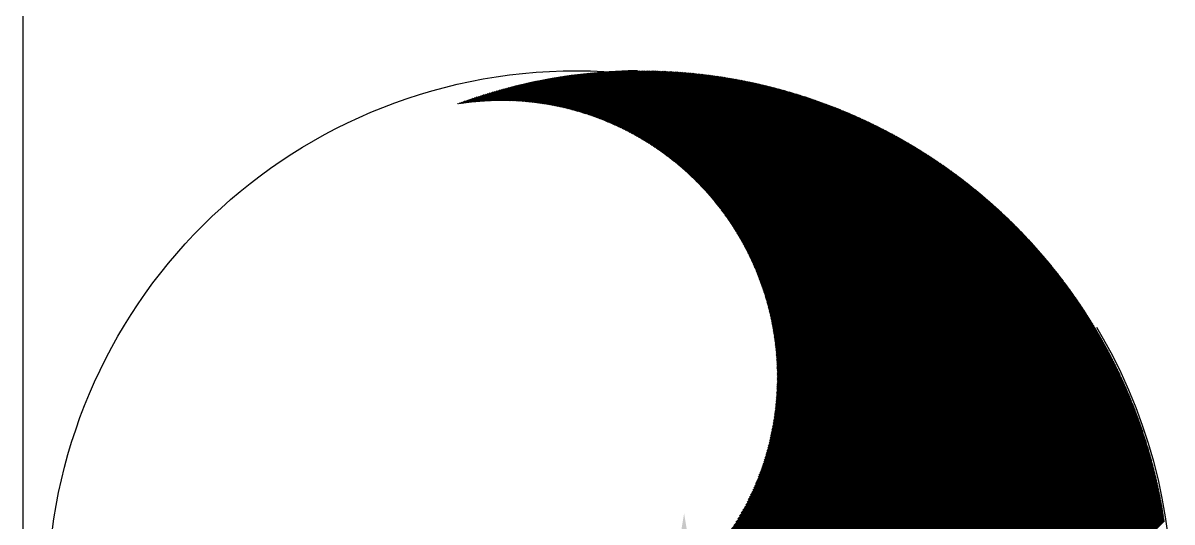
# Model space of a CAD drawing. Extents: x -437689 to -407696, y -55787 to -37037.
# Drawn here: x -435242 to -435163.8, y -40900.8 to -40866.8 of the extents above; entities that cross this region are included whole.
import ezdxf

# ---------------------------------------------------------------- set-up
doc = ezdxf.new("R2010")
doc.units = 0
doc.header["$LTSCALE"] = 150
doc.header["$MEASUREMENT"] = 0
doc.linetypes.add('DASHED', pattern=[0.75, 0.5, -0.25])
for name, color, linetype in [('DR', 6, 'CONTINUOUS'), ('WALL', 7, 'CONTINUOUS'), ('WASTE', 3, 'DASHED')]:
    doc.layers.add(name, color=color, linetype=linetype)

msp = doc.modelspace()

# ---------------------------------------------------------------- linework, layer by layer
at = {"layer": 'DR', "linetype": 'CONTINUOUS', "ltscale": 900}
msp.add_solid([(-435209.534, -40975.187), (-435197.034, -40900.187), (-435184.534, -40975.187)], dxfattribs=at)
at = {"layer": 'WALL', "color": 9, "linetype": 'CONTINUOUS'}
msp.add_line((-435242.04, -40863.084), (-435242.04, -40970.803), dxfattribs=at)
at = {"layer": 'WASTE'}
for p, q in [((-435204.441, -40872.761, 0), (-435201.757, -40870.077, 0)), ((-435204.375, -40872.78, 0), (-435201.668, -40870.072, 0)), ((-435204.309, -40872.799, 0), (-435201.578, -40870.068, 0)), ((-435204.244, -40872.818, 0), (-435201.49, -40870.064, 0)), ((-435204.178, -40872.837, 0), (-435201.401, -40870.06, 0)), ((-435204.113, -40872.857, 0), (-435201.313, -40870.057, 0)), ((-435204.048, -40872.877, 0), (-435201.225, -40870.054, 0)), ((-435203.983, -40872.896, 0), (-435201.137, -40870.051, 0)), ((-435203.918, -40872.917, 0), (-435201.049, -40870.048, 0)), ((-435203.853, -40872.937, 0), (-435200.962, -40870.045, 0)), ((-435203.789, -40872.957, 0), (-435200.874, -40870.043, 0)), ((-435203.725, -40872.978, 0), (-435200.787, -40870.041, 0)), ((-435203.661, -40872.999, 0), (-435200.701, -40870.039, 0)), ((-435203.597, -40873.02, 0), (-435200.614, -40870.037, 0)), ((-435203.533, -40873.041, 0), (-435200.528, -40870.035, 0)), ((-435203.47, -40873.063, 0), (-435200.441, -40870.034, 0)), ((-435203.407, -40873.084, 0), (-435200.355, -40870.033, 0)), ((-435203.344, -40873.106, 0), (-435200.27, -40870.032, 0)), ((-435203.281, -40873.128, 0), (-435200.184, -40870.031, 0)), ((-435203.218, -40873.15, 0), (-435200.099, -40870.031, 0)), ((-435203.156, -40873.173, 0), (-435200.014, -40870.031, 0)), ((-435203.093, -40873.195, 0), (-435199.929, -40870.03, 0)), ((-435203.031, -40873.218, 0), (-435199.844, -40870.031, 0)), ((-435202.969, -40873.241, 0), (-435199.759, -40870.031, 0)), ((-435202.908, -40873.264, 0), (-435199.675, -40870.031, 0)), ((-435202.846, -40873.287, 0), (-435199.591, -40870.032, 0)), ((-435202.785, -40873.311, 0), (-435199.507, -40870.033, 0)), ((-435202.723, -40873.334, 0), (-435199.423, -40870.034, 0)), ((-435202.662, -40873.358, 0), (-435199.34, -40870.035, 0)), ((-435202.602, -40873.382, 0), (-435199.256, -40870.037, 0)), ((-435202.541, -40873.406, 0), (-435199.173, -40870.039, 0)), ((-435202.48, -40873.431, 0), (-435199.09, -40870.04, 0)), ((-435202.42, -40873.455, 0), (-435199.007, -40870.042, 0)), ((-435202.36, -40873.48, 0), (-435198.925, -40870.045, 0)), ((-435202.3, -40873.505, 0), (-435198.842, -40870.047, 0)), ((-435202.24, -40873.53, 0), (-435198.76, -40870.05, 0)), ((-435202.18, -40873.555, 0), (-435198.678, -40870.052, 0)), ((-435202.121, -40873.58, 0), (-435198.596, -40870.055, 0)), ((-435202.061, -40873.606, 0), (-435198.514, -40870.059, 0)), ((-435202.002, -40873.631, 0), (-435198.433, -40870.062, 0)), ((-435201.943, -40873.657, 0), (-435198.351, -40870.065, 0)), ((-435201.884, -40873.683, 0), (-435198.27, -40870.069, 0)), ((-435201.826, -40873.709, 0), (-435198.189, -40870.073, 0)), ((-435201.767, -40873.736, 0), (-435198.108, -40870.077, 0)), ((-435208.762, -40872.076, 0), (-435207.526, -40870.84, 0)), ((-435208.681, -40872.079, 0), (-435207.418, -40870.817, 0)), ((-435208.6, -40872.083, 0), (-435207.311, -40870.794, 0)), ((-435208.519, -40872.087, 0), (-435207.204, -40870.772, 0)), ((-435208.439, -40872.092, 0), (-435207.097, -40870.75, 0)), ((-435208.359, -40872.096, 0), (-435206.991, -40870.729, 0)), ((-435208.279, -40872.102, 0), (-435206.885, -40870.708, 0)), ((-435208.2, -40872.107, 0), (-435206.78, -40870.687, 0)), ((-435208.121, -40872.113, 0), (-435206.675, -40870.667, 0)), ((-435208.042, -40872.119, 0), (-435206.57, -40870.647, 0)), ((-435207.963, -40872.125, 0), (-435206.466, -40870.628, 0)), ((-435207.885, -40872.132, 0), (-435206.362, -40870.609, 0)), ((-435207.807, -40872.139, 0), (-435206.258, -40870.59, 0)), ((-435207.73, -40872.146, 0), (-435206.155, -40870.572, 0)), ((-435207.653, -40872.154, 0), (-435206.053, -40870.554, 0)), ((-435207.576, -40872.162, 0), (-435205.95, -40870.537, 0)), ((-435207.499, -40872.17, 0), (-435205.848, -40870.519, 0)), ((-435207.422, -40872.178, 0), (-435205.747, -40870.503, 0)), ((-435207.346, -40872.187, 0), (-435205.645, -40870.486, 0)), ((-435207.271, -40872.196, 0), (-435205.544, -40870.47, 0)), ((-435207.195, -40872.206, 0), (-435205.444, -40870.454, 0)), ((-435207.12, -40872.215, 0), (-435205.344, -40870.439, 0)), ((-435207.045, -40872.225, 0), (-435205.244, -40870.424, 0)), ((-435206.97, -40872.235, 0), (-435205.144, -40870.409, 0)), ((-435206.896, -40872.245, 0), (-435205.045, -40870.395, 0)), ((-435206.821, -40872.256, 0), (-435204.946, -40870.381, 0)), ((-435206.747, -40872.267, 0), (-435204.848, -40870.367, 0)), ((-435206.674, -40872.278, 0), (-435204.749, -40870.354, 0)), ((-435206.6, -40872.29, 0), (-435204.651, -40870.341, 0)), ((-435206.527, -40872.301, 0), (-435204.554, -40870.328, 0)), ((-435206.454, -40872.313, 0), (-435204.456, -40870.316, 0)), ((-435206.382, -40872.325, 0), (-435204.359, -40870.303, 0)), ((-435206.309, -40872.338, 0), (-435204.263, -40870.292, 0)), ((-435206.237, -40872.351, 0), (-435204.166, -40870.28, 0)), ((-435206.165, -40872.363, 0), (-435204.07, -40870.269, 0)), ((-435206.093, -40872.377, 0), (-435203.974, -40870.258, 0)), ((-435206.022, -40872.39, 0), (-435203.879, -40870.247, 0)), ((-435205.951, -40872.404, 0), (-435203.784, -40870.237, 0)), ((-435205.88, -40872.418, 0), (-435203.689, -40870.227, 0)), ((-435205.809, -40872.432, 0), (-435203.594, -40870.217, 0)), ((-435205.739, -40872.446, 0), (-435203.5, -40870.207, 0)), ((-435205.668, -40872.461, 0), (-435203.406, -40870.198, 0)), ((-435205.598, -40872.476, 0), (-435203.312, -40870.189, 0)), ((-435205.528, -40872.491, 0), (-435203.218, -40870.18, 0)), ((-435205.459, -40872.506, 0), (-435203.125, -40870.172, 0)), ((-435205.39, -40872.521, 0), (-435203.032, -40870.164, 0)), ((-435205.32, -40872.537, 0), (-435202.939, -40870.156, 0)), ((-435205.251, -40872.553, 0), (-435202.847, -40870.148, 0)), ((-435205.183, -40872.569, 0), (-435202.755, -40870.141, 0)), ((-435205.114, -40872.586, 0), (-435202.663, -40870.134, 0)), ((-435205.046, -40872.602, 0), (-435202.571, -40870.127, 0)), ((-435204.978, -40872.619, 0), (-435202.48, -40870.12, 0)), ((-435204.91, -40872.636, 0), (-435202.388, -40870.114, 0)), ((-435204.843, -40872.653, 0), (-435202.297, -40870.108, 0)), ((-435204.775, -40872.671, 0), (-435202.207, -40870.102, 0)), ((-435204.708, -40872.689, 0), (-435202.116, -40870.097, 0)), ((-435204.641, -40872.706, 0), (-435202.026, -40870.091, 0)), ((-435204.574, -40872.724, 0), (-435201.936, -40870.086, 0)), ((-435204.508, -40872.743, 0), (-435201.846, -40870.081, 0)), ((-435201.709, -40873.762, 0), (-435198.028, -40870.081, 0)), ((-435201.651, -40873.789, 0), (-435197.947, -40870.085, 0)), ((-435201.593, -40873.816, 0), (-435197.867, -40870.09, 0)), ((-435201.535, -40873.843, 0), (-435197.787, -40870.095, 0)), ((-435201.477, -40873.87, 0), (-435197.707, -40870.1, 0)), ((-435201.42, -40873.897, 0), (-435197.627, -40870.105, 0)), ((-435201.362, -40873.925, 0), (-435197.547, -40870.11, 0)), ((-435201.305, -40873.953, 0), (-435197.468, -40870.115, 0)), ((-435201.248, -40873.98, 0), (-435197.389, -40870.121, 0)), ((-435201.191, -40874.008, 0), (-435197.309, -40870.126, 0)), ((-435201.135, -40874.037, 0), (-435197.23, -40870.132, 0)), ((-435201.078, -40874.065, 0), (-435197.152, -40870.138, 0)), ((-435201.022, -40874.093, 0), (-435197.073, -40870.144, 0)), ((-435200.966, -40874.122, 0), (-435196.994, -40870.151, 0)), ((-435200.909, -40874.151, 0), (-435196.916, -40870.157, 0)), ((-435200.853, -40874.18, 0), (-435196.838, -40870.164, 0)), ((-435200.798, -40874.209, 0), (-435196.76, -40870.171, 0)), ((-435200.742, -40874.238, 0), (-435196.682, -40870.178, 0)), ((-435200.687, -40874.267, 0), (-435196.604, -40870.185, 0)), ((-435200.631, -40874.297, 0), (-435196.527, -40870.192, 0)), ((-435200.576, -40874.327, 0), (-435196.449, -40870.2, 0)), ((-435200.521, -40874.356, 0), (-435196.372, -40870.207, 0)), ((-435200.466, -40874.386, 0), (-435196.295, -40870.215, 0)), ((-435200.412, -40874.417, 0), (-435196.218, -40870.223, 0)), ((-435200.357, -40874.447, 0), (-435196.141, -40870.231, 0)), ((-435200.303, -40874.477, 0), (-435196.065, -40870.239, 0)), ((-435200.249, -40874.508, 0), (-435195.988, -40870.248, 0)), ((-435200.194, -40874.539, 0), (-435195.912, -40870.256, 0)), ((-435200.141, -40874.57, 0), (-435195.835, -40870.265, 0)), ((-435200.087, -40874.601, 0), (-435195.759, -40870.273, 0)), ((-435200.033, -40874.632, 0), (-435195.684, -40870.282, 0)), ((-435199.98, -40874.663, 0), (-435195.608, -40870.292, 0)), ((-435199.926, -40874.695, 0), (-435195.532, -40870.301, 0)), ((-435199.873, -40874.727, 0), (-435195.457, -40870.31, 0)), ((-435199.82, -40874.758, 0), (-435195.381, -40870.32, 0)), ((-435199.767, -40874.79, 0), (-435195.306, -40870.329, 0)), ((-435199.714, -40874.822, 0), (-435195.231, -40870.339, 0)), ((-435199.662, -40874.855, 0), (-435195.156, -40870.349, 0)), ((-435199.609, -40874.887, 0), (-435195.081, -40870.359, 0)), ((-435199.557, -40874.92, 0), (-435195.007, -40870.369, 0)), ((-435199.505, -40874.952, 0), (-435194.932, -40870.38, 0)), ((-435199.453, -40874.985, 0), (-435194.858, -40870.39, 0)), ((-435199.401, -40875.018, 0), (-435194.784, -40870.401, 0)), ((-435199.349, -40875.051, 0), (-435194.71, -40870.412, 0)), ((-435199.298, -40875.085, 0), (-435194.636, -40870.423, 0)), ((-435199.246, -40875.118, 0), (-435194.562, -40870.434, 0)), ((-435199.195, -40875.152, 0), (-435194.488, -40870.445, 0)), ((-435199.144, -40875.185, 0), (-435194.415, -40870.456, 0)), ((-435199.093, -40875.219, 0), (-435194.341, -40870.468, 0)), ((-435199.042, -40875.253, 0), (-435194.268, -40870.479, 0)), ((-435198.991, -40875.287, 0), (-435194.195, -40870.491, 0)), ((-435198.941, -40875.322, 0), (-435194.122, -40870.503, 0)), ((-435198.89, -40875.356, 0), (-435194.049, -40870.515, 0)), ((-435198.84, -40875.391, 0), (-435193.977, -40870.527, 0)), ((-435198.79, -40875.425, 0), (-435193.904, -40870.539, 0)), ((-435198.74, -40875.46, 0), (-435193.831, -40870.552, 0)), ((-435198.69, -40875.495, 0), (-435193.759, -40870.564, 0)), ((-435198.64, -40875.53, 0), (-435193.687, -40870.577, 0)), ((-435198.591, -40875.566, 0), (-435193.615, -40870.59, 0)), ((-435198.541, -40875.601, 0), (-435193.543, -40870.603, 0)), ((-435198.492, -40875.637, 0), (-435193.471, -40870.616, 0)), ((-435198.443, -40875.672, 0), (-435193.399, -40870.629, 0)), ((-435198.394, -40875.708, 0), (-435193.328, -40870.642, 0)), ((-435198.345, -40875.744, 0), (-435193.256, -40870.655, 0)), ((-435198.296, -40875.78, 0), (-435193.185, -40870.669, 0)), ((-435198.248, -40875.817, 0), (-435193.114, -40870.683, 0)), ((-435198.199, -40875.853, 0), (-435193.043, -40870.696, 0)), ((-435198.151, -40875.889, 0), (-435192.972, -40870.71, 0)), ((-435198.103, -40875.926, 0), (-435192.901, -40870.724, 0)), ((-435198.055, -40875.963, 0), (-435192.83, -40870.739, 0)), ((-435198.007, -40876, 0), (-435192.76, -40870.753, 0)), ((-435197.959, -40876.037, 0), (-435192.689, -40870.767, 0)), ((-435197.911, -40876.074, 0), (-435192.619, -40870.782, 0)), ((-435197.864, -40876.112, 0), (-435192.549, -40870.796, 0)), ((-435197.817, -40876.149, 0), (-435192.479, -40870.811, 0)), ((-435197.769, -40876.187, 0), (-435192.409, -40870.826, 0)), ((-435197.722, -40876.225, 0), (-435192.339, -40870.841, 0)), ((-435197.675, -40876.262, 0), (-435192.269, -40870.856, 0)), ((-435211.011, -40872.118, 0), (-435210.512, -40871.619, 0)), ((-435210.919, -40872.111, 0), (-435210.39, -40871.582, 0)), ((-435210.827, -40872.104, 0), (-435210.268, -40871.545, 0)), ((-435210.736, -40872.098, 0), (-435210.147, -40871.509, 0)), ((-435210.646, -40872.093, 0), (-435210.027, -40871.474, 0)), ((-435210.556, -40872.088, 0), (-435209.908, -40871.439, 0)), ((-435210.467, -40872.083, 0), (-435209.789, -40871.405, 0)), ((-435210.377, -40872.079, 0), (-435209.67, -40871.372, 0)), ((-435210.289, -40872.075, 0), (-435209.553, -40871.339, 0)), ((-435210.201, -40872.072, 0), (-435209.436, -40871.307, 0)), ((-435210.113, -40872.069, 0), (-435209.319, -40871.275, 0)), ((-435210.026, -40872.066, 0), (-435209.203, -40871.244, 0)), ((-435209.939, -40872.064, 0), (-435209.088, -40871.213, 0)), ((-435209.852, -40872.063, 0), (-435208.973, -40871.183, 0)), ((-435209.766, -40872.061, 0), (-435208.859, -40871.154, 0)), ((-435209.68, -40872.06, 0), (-435208.745, -40871.125, 0)), ((-435209.595, -40872.06, 0), (-435208.632, -40871.097, 0)), ((-435209.51, -40872.06, 0), (-435208.519, -40871.069, 0)), ((-435209.425, -40872.06, 0), (-435208.407, -40871.041, 0)), ((-435209.341, -40872.061, 0), (-435208.295, -40871.015, 0)), ((-435209.257, -40872.062, 0), (-435208.184, -40870.988, 0)), ((-435209.174, -40872.063, 0), (-435208.073, -40870.962, 0)), ((-435209.091, -40872.065, 0), (-435207.963, -40870.937, 0)), ((-435209.008, -40872.067, 0), (-435207.853, -40870.912, 0)), ((-435208.926, -40872.07, 0), (-435207.744, -40870.888, 0)), ((-435208.844, -40872.072, 0), (-435207.635, -40870.863, 0)), ((-435197.629, -40876.301, 0), (-435192.2, -40870.871, 0)), ((-435197.582, -40876.339, 0), (-435192.13, -40870.887, 0)), ((-435197.535, -40876.377, 0), (-435192.061, -40870.902, 0)), ((-435197.489, -40876.416, 0), (-435191.991, -40870.918, 0)), ((-435197.443, -40876.454, 0), (-435191.922, -40870.934, 0)), ((-435197.397, -40876.493, 0), (-435191.853, -40870.949, 0)), ((-435197.351, -40876.532, 0), (-435191.784, -40870.965, 0)), ((-435197.305, -40876.571, 0), (-435191.716, -40870.981, 0)), ((-435197.259, -40876.61, 0), (-435191.647, -40870.998, 0)), ((-435197.214, -40876.649, 0), (-435191.578, -40871.014, 0)), ((-435197.168, -40876.689, 0), (-435191.51, -40871.03, 0)), ((-435197.123, -40876.728, 0), (-435191.442, -40871.047, 0)), ((-435197.078, -40876.768, 0), (-435191.373, -40871.063, 0)), ((-435197.033, -40876.808, 0), (-435191.305, -40871.08, 0)), ((-435196.988, -40876.848, 0), (-435191.237, -40871.097, 0)), ((-435196.943, -40876.888, 0), (-435191.169, -40871.114, 0)), ((-435196.899, -40876.928, 0), (-435191.102, -40871.131, 0)), ((-435196.854, -40876.968, 0), (-435191.034, -40871.148, 0)), ((-435196.81, -40877.009, 0), (-435190.966, -40871.166, 0)), ((-435196.766, -40877.05, 0), (-435190.899, -40871.183, 0)), ((-435196.721, -40877.09, 0), (-435190.832, -40871.201, 0)), ((-435196.678, -40877.131, 0), (-435190.764, -40871.218, 0)), ((-435196.634, -40877.172, 0), (-435190.697, -40871.236, 0)), ((-435196.59, -40877.214, 0), (-435190.63, -40871.254, 0)), ((-435196.547, -40877.255, 0), (-435190.563, -40871.272, 0)), ((-435196.503, -40877.296, 0), (-435190.497, -40871.29, 0)), ((-435196.46, -40877.338, 0), (-435190.43, -40871.308, 0)), ((-435196.417, -40877.38, 0), (-435190.363, -40871.326, 0)), ((-435196.374, -40877.422, 0), (-435190.297, -40871.345, 0)), ((-435196.331, -40877.464, 0), (-435190.231, -40871.363, 0)), ((-435196.288, -40877.506, 0), (-435190.164, -40871.382, 0)), ((-435196.246, -40877.548, 0), (-435190.098, -40871.401, 0)), ((-435196.203, -40877.59, 0), (-435190.032, -40871.419, 0)), ((-435196.161, -40877.633, 0), (-435189.966, -40871.438, 0)), ((-435196.119, -40877.676, 0), (-435189.9, -40871.457, 0)), ((-435196.077, -40877.718, 0), (-435189.835, -40871.476, 0)), ((-435196.035, -40877.761, 0), (-435189.769, -40871.496, 0)), ((-435195.993, -40877.804, 0), (-435189.704, -40871.515, 0)), ((-435195.951, -40877.848, 0), (-435189.638, -40871.535, 0)), ((-435195.91, -40877.891, 0), (-435189.573, -40871.554, 0)), ((-435195.869, -40877.934, 0), (-435189.508, -40871.574, 0)), ((-435195.827, -40877.978, 0), (-435189.443, -40871.593, 0)), ((-435195.786, -40878.022, 0), (-435189.378, -40871.613, 0)), ((-435195.745, -40878.066, 0), (-435189.313, -40871.633, 0)), ((-435212.453, -40872.288, 0), (-435212.436, -40872.271, 0)), ((-435212.353, -40872.272, 0), (-435212.302, -40872.221, 0)), ((-435212.253, -40872.257, 0), (-435212.168, -40872.173, 0)), ((-435212.154, -40872.243, 0), (-435212.036, -40872.125, 0)), ((-435212.056, -40872.23, 0), (-435211.905, -40872.079, 0)), ((-435211.958, -40872.217, 0), (-435211.774, -40872.033, 0)), ((-435211.861, -40872.204, 0), (-435211.644, -40871.988, 0)), ((-435211.764, -40872.192, 0), (-435211.515, -40871.944, 0)), ((-435211.668, -40872.181, 0), (-435211.387, -40871.901, 0)), ((-435211.572, -40872.171, 0), (-435211.26, -40871.858, 0)), ((-435211.477, -40872.16, 0), (-435211.133, -40871.816, 0)), ((-435211.383, -40872.151, 0), (-435211.008, -40871.775, 0)), ((-435211.289, -40872.142, 0), (-435210.883, -40871.735, 0)), ((-435211.196, -40872.133, 0), (-435210.758, -40871.696, 0)), ((-435211.103, -40872.125, 0), (-435210.635, -40871.657, 0)), ((-435195.704, -40878.11, 0), (-435189.248, -40871.653, 0)), ((-435195.664, -40878.154, 0), (-435189.183, -40871.674, 0)), ((-435195.623, -40878.198, 0), (-435189.119, -40871.694, 0)), ((-435195.583, -40878.243, 0), (-435189.054, -40871.714, 0)), ((-435195.543, -40878.287, 0), (-435188.99, -40871.735, 0)), ((-435195.502, -40878.332, 0), (-435188.926, -40871.755, 0)), ((-435195.462, -40878.377, 0), (-435188.861, -40871.776, 0)), ((-435195.422, -40878.422, 0), (-435188.797, -40871.797, 0)), ((-435195.383, -40878.467, 0), (-435188.733, -40871.818, 0)), ((-435195.343, -40878.512, 0), (-435188.67, -40871.839, 0)), ((-435195.304, -40878.558, 0), (-435188.606, -40871.86, 0)), ((-435195.264, -40878.603, 0), (-435188.542, -40871.881, 0)), ((-435195.225, -40878.649, 0), (-435188.479, -40871.902, 0)), ((-435195.186, -40878.695, 0), (-435188.415, -40871.924, 0)), ((-435195.147, -40878.74, 0), (-435188.352, -40871.945, 0)), ((-435195.108, -40878.787, 0), (-435188.288, -40871.967, 0)), ((-435195.07, -40878.833, 0), (-435188.225, -40871.988, 0)), ((-435195.031, -40878.879, 0), (-435188.162, -40872.01, 0)), ((-435194.993, -40878.926, 0), (-435188.099, -40872.032, 0)), ((-435194.955, -40878.972, 0), (-435188.036, -40872.054, 0)), ((-435194.917, -40879.019, 0), (-435187.973, -40872.076, 0)), ((-435194.879, -40879.066, 0), (-435187.911, -40872.098, 0)), ((-435194.841, -40879.113, 0), (-435187.848, -40872.12, 0)), ((-435194.803, -40879.16, 0), (-435187.786, -40872.143, 0)), ((-435194.766, -40879.207, 0), (-435187.723, -40872.165, 0)), ((-435194.728, -40879.255, 0), (-435187.661, -40872.188, 0)), ((-435194.691, -40879.302, 0), (-435187.599, -40872.21, 0)), ((-435194.654, -40879.35, 0), (-435187.537, -40872.233, 0)), ((-435194.617, -40879.398, 0), (-435187.475, -40872.256, 0)), ((-435194.58, -40879.446, 0), (-435187.413, -40872.279, 0)), ((-435194.543, -40879.494, 0), (-435187.351, -40872.302, 0)), ((-435194.507, -40879.542, 0), (-435187.289, -40872.325, 0)), ((-435194.47, -40879.591, 0), (-435187.227, -40872.348, 0)), ((-435194.434, -40879.639, 0), (-435187.166, -40872.371, 0)), ((-435194.398, -40879.688, 0), (-435187.104, -40872.395, 0)), ((-435194.362, -40879.737, 0), (-435187.043, -40872.418, 0)), ((-435194.326, -40879.786, 0), (-435186.982, -40872.442, 0)), ((-435194.29, -40879.835, 0), (-435186.92, -40872.465, 0)), ((-435194.254, -40879.884, 0), (-435186.859, -40872.489, 0)), ((-435194.219, -40879.934, 0), (-435186.798, -40872.513, 0)), ((-435194.184, -40879.983, 0), (-435186.737, -40872.537, 0)), ((-435194.149, -40880.033, 0), (-435186.677, -40872.561, 0)), ((-435194.113, -40880.083, 0), (-435186.616, -40872.585, 0)), ((-435194.079, -40880.133, 0), (-435186.555, -40872.609, 0)), ((-435194.044, -40880.183, 0), (-435186.495, -40872.634, 0)), ((-435194.009, -40880.233, 0), (-435186.434, -40872.658, 0)), ((-435193.975, -40880.283, 0), (-435186.374, -40872.682, 0)), ((-435193.94, -40880.334, 0), (-435186.314, -40872.707, 0)), ((-435193.906, -40880.385, 0), (-435186.253, -40872.732, 0)), ((-435193.872, -40880.435, 0), (-435186.193, -40872.756, 0)), ((-435193.838, -40880.486, 0), (-435186.133, -40872.781, 0)), ((-435193.805, -40880.537, 0), (-435186.073, -40872.806, 0)), ((-435193.771, -40880.589, 0), (-435186.014, -40872.831, 0)), ((-435193.738, -40880.64, 0), (-435185.954, -40872.856, 0)), ((-435193.704, -40880.692, 0), (-435185.894, -40872.882, 0)), ((-435193.671, -40880.743, 0), (-435185.835, -40872.907, 0)), ((-435193.638, -40880.795, 0), (-435185.775, -40872.932, 0)), ((-435193.605, -40880.847, 0), (-435185.716, -40872.958, 0)), ((-435193.572, -40880.899, 0), (-435185.656, -40872.983, 0)), ((-435193.54, -40880.951, 0), (-435185.597, -40873.009, 0)), ((-435193.507, -40881.004, 0), (-435185.538, -40873.035, 0)), ((-435193.475, -40881.056, 0), (-435185.479, -40873.06, 0)), ((-435193.443, -40881.109, 0), (-435185.42, -40873.086, 0)), ((-435193.411, -40881.162, 0), (-435185.361, -40873.112, 0)), ((-435193.379, -40881.215, 0), (-435185.303, -40873.138, 0)), ((-435193.347, -40881.268, 0), (-435185.244, -40873.165, 0)), ((-435193.316, -40881.321, 0), (-435185.185, -40873.191, 0)), ((-435193.284, -40881.375, 0), (-435185.127, -40873.217, 0)), ((-435193.253, -40881.428, 0), (-435185.068, -40873.244, 0)), ((-435193.222, -40881.482, 0), (-435185.01, -40873.27, 0)), ((-435193.191, -40881.536, 0), (-435184.952, -40873.297, 0)), ((-435193.16, -40881.59, 0), (-435184.894, -40873.323, 0)), ((-435193.13, -40881.644, 0), (-435184.835, -40873.35, 0)), ((-435193.099, -40881.699, 0), (-435184.777, -40873.377, 0)), ((-435193.069, -40881.753, 0), (-435184.72, -40873.404, 0)), ((-435193.038, -40881.808, 0), (-435184.662, -40873.431, 0)), ((-435193.008, -40881.863, 0), (-435184.604, -40873.458, 0)), ((-435192.979, -40881.918, 0), (-435184.546, -40873.485, 0)), ((-435192.949, -40881.973, 0), (-435184.489, -40873.513, 0)), ((-435192.919, -40882.028, 0), (-435184.431, -40873.54, 0)), ((-435192.89, -40882.083, 0), (-435184.374, -40873.568, 0)), ((-435192.86, -40882.139, 0), (-435184.317, -40873.595, 0)), ((-435192.831, -40882.195, 0), (-435184.259, -40873.623, 0)), ((-435192.802, -40882.251, 0), (-435184.202, -40873.65, 0)), ((-435192.774, -40882.307, 0), (-435184.145, -40873.678, 0)), ((-435192.745, -40882.363, 0), (-435184.088, -40873.706, 0)), ((-435192.716, -40882.419, 0), (-435184.031, -40873.734, 0)), ((-435192.688, -40882.476, 0), (-435183.974, -40873.762, 0)), ((-435192.66, -40882.532, 0), (-435183.918, -40873.79, 0)), ((-435192.632, -40882.589, 0), (-435183.861, -40873.818, 0)), ((-435192.604, -40882.646, 0), (-435183.805, -40873.847, 0)), ((-435192.576, -40882.703, 0), (-435183.748, -40873.875, 0)), ((-435192.549, -40882.761, 0), (-435183.692, -40873.903, 0)), ((-435192.521, -40882.818, 0), (-435183.635, -40873.932, 0)), ((-435192.494, -40882.876, 0), (-435183.579, -40873.961, 0)), ((-435192.467, -40882.933, 0), (-435183.523, -40873.989, 0)), ((-435192.44, -40882.991, 0), (-435183.467, -40874.018, 0)), ((-435192.413, -40883.049, 0), (-435183.411, -40874.047, 0)), ((-435192.387, -40883.108, 0), (-435183.355, -40874.076, 0)), ((-435192.36, -40883.166, 0), (-435183.299, -40874.105, 0)), ((-435192.334, -40883.225, 0), (-435183.243, -40874.134, 0)), ((-435192.308, -40883.284, 0), (-435183.188, -40874.163, 0)), ((-435192.282, -40883.343, 0), (-435183.132, -40874.193, 0)), ((-435192.256, -40883.402, 0), (-435183.077, -40874.222, 0)), ((-435192.231, -40883.461, 0), (-435183.021, -40874.251, 0)), ((-435192.205, -40883.52, 0), (-435182.966, -40874.281, 0)), ((-435192.18, -40883.58, 0), (-435182.911, -40874.31, 0)), ((-435192.155, -40883.64, 0), (-435182.855, -40874.34, 0)), ((-435192.13, -40883.7, 0), (-435182.8, -40874.37, 0)), ((-435192.106, -40883.76, 0), (-435182.745, -40874.4, 0)), ((-435192.081, -40883.82, 0), (-435182.69, -40874.43, 0)), ((-435192.057, -40883.881, 0), (-435182.636, -40874.46, 0)), ((-435192.032, -40883.941, 0), (-435182.581, -40874.49, 0)), ((-435192.008, -40884.002, 0), (-435182.526, -40874.52, 0)), ((-435191.985, -40884.063, 0), (-435182.471, -40874.55, 0)), ((-435191.961, -40884.124, 0), (-435182.417, -40874.58, 0)), ((-435191.937, -40884.186, 0), (-435182.362, -40874.611, 0)), ((-435191.914, -40884.247, 0), (-435182.308, -40874.641, 0)), ((-435191.891, -40884.309, 0), (-435182.254, -40874.672, 0)), ((-435191.868, -40884.371, 0), (-435182.2, -40874.702, 0)), ((-435191.845, -40884.433, 0), (-435182.145, -40874.733, 0)), ((-435191.823, -40884.495, 0), (-435182.091, -40874.764, 0)), ((-435191.8, -40884.558, 0), (-435182.037, -40874.795, 0)), ((-435191.778, -40884.62, 0), (-435181.983, -40874.826, 0)), ((-435191.756, -40884.683, 0), (-435181.93, -40874.857, 0)), ((-435191.734, -40884.746, 0), (-435181.876, -40874.888, 0)), ((-435191.712, -40884.809, 0), (-435181.822, -40874.919, 0)), ((-435191.691, -40884.873, 0), (-435181.769, -40874.95, 0)), ((-435191.67, -40884.936, 0), (-435181.715, -40874.982, 0)), ((-435191.648, -40885, 0), (-435181.662, -40875.013, 0)), ((-435191.628, -40885.064, 0), (-435181.608, -40875.045, 0)), ((-435191.607, -40885.128, 0), (-435181.555, -40875.076, 0)), ((-435191.586, -40885.192, 0), (-435181.502, -40875.108, 0)), ((-435191.566, -40885.257, 0), (-435181.449, -40875.14, 0)), ((-435191.546, -40885.321, 0), (-435181.396, -40875.171, 0)), ((-435191.526, -40885.386, 0), (-435181.343, -40875.203, 0)), ((-435191.506, -40885.451, 0), (-435181.29, -40875.235, 0)), ((-435191.486, -40885.517, 0), (-435181.237, -40875.267, 0)), ((-435191.467, -40885.582, 0), (-435181.184, -40875.299, 0)), ((-435191.448, -40885.648, 0), (-435181.132, -40875.332, 0)), ((-435191.429, -40885.714, 0), (-435181.079, -40875.364, 0)), ((-435191.41, -40885.78, 0), (-435181.027, -40875.396, 0)), ((-435191.392, -40885.846, 0), (-435180.974, -40875.429, 0)), ((-435191.373, -40885.913, 0), (-435180.922, -40875.461, 0)), ((-435191.355, -40885.979, 0), (-435180.869, -40875.494, 0)), ((-435191.337, -40886.046, 0), (-435180.817, -40875.526, 0)), ((-435191.319, -40886.113, 0), (-435180.765, -40875.559, 0)), ((-435191.302, -40886.181, 0), (-435180.713, -40875.592, 0)), ((-435191.285, -40886.248, 0), (-435180.661, -40875.625, 0)), ((-435191.268, -40886.316, 0), (-435180.609, -40875.658, 0)), ((-435191.251, -40886.384, 0), (-435180.557, -40875.691, 0)), ((-435191.234, -40886.452, 0), (-435180.506, -40875.724, 0)), ((-435191.218, -40886.521, 0), (-435180.454, -40875.757, 0)), ((-435191.201, -40886.589, 0), (-435180.402, -40875.79, 0)), ((-435191.185, -40886.658, 0), (-435180.351, -40875.824, 0)), ((-435191.17, -40886.727, 0), (-435180.299, -40875.857, 0)), ((-435191.154, -40886.796, 0), (-435180.248, -40875.891, 0)), ((-435191.139, -40886.866, 0), (-435180.197, -40875.924, 0)), ((-435191.123, -40886.936, 0), (-435180.146, -40875.958, 0)), ((-435191.109, -40887.006, 0), (-435180.094, -40875.991, 0)), ((-435191.094, -40887.076, 0), (-435180.043, -40876.025, 0)), ((-435191.08, -40887.146, 0), (-435179.992, -40876.059, 0)), ((-435191.065, -40887.217, 0), (-435179.942, -40876.093, 0)), ((-435191.051, -40887.288, 0), (-435179.891, -40876.127, 0)), ((-435191.038, -40887.359, 0), (-435179.84, -40876.161, 0)), ((-435191.024, -40887.43, 0), (-435179.789, -40876.195, 0)), ((-435191.011, -40887.502, 0), (-435179.739, -40876.23, 0)), ((-435190.998, -40887.574, 0), (-435179.688, -40876.264, 0)), ((-435190.985, -40887.646, 0), (-435179.638, -40876.298, 0)), ((-435190.973, -40887.718, 0), (-435179.587, -40876.333, 0)), ((-435190.96, -40887.791, 0), (-435179.537, -40876.367, 0)), ((-435190.948, -40887.864, 0), (-435179.487, -40876.402, 0)), ((-435190.937, -40887.937, 0), (-435179.436, -40876.437, 0)), ((-435190.925, -40888.01, 0), (-435179.386, -40876.471, 0)), ((-435190.914, -40888.084, 0), (-435179.336, -40876.506, 0)), ((-435190.903, -40888.158, 0), (-435179.286, -40876.541, 0)), ((-435190.892, -40888.232, 0), (-435179.237, -40876.576, 0)), ((-435190.882, -40888.306, 0), (-435179.187, -40876.611, 0)), ((-435190.872, -40888.381, 0), (-435179.137, -40876.646, 0)), ((-435190.862, -40888.456, 0), (-435179.087, -40876.681, 0)), ((-435190.852, -40888.531, 0), (-435179.038, -40876.717, 0)), ((-435190.843, -40888.606, 0), (-435178.988, -40876.752, 0)), ((-435190.834, -40888.682, 0), (-435178.939, -40876.787, 0)), ((-435190.825, -40888.758, 0), (-435178.89, -40876.823, 0)), ((-435190.816, -40888.834, 0), (-435178.84, -40876.859, 0)), ((-435190.808, -40888.911, 0), (-435178.791, -40876.894, 0)), ((-435190.8, -40888.988, 0), (-435178.742, -40876.93, 0)), ((-435190.792, -40889.065, 0), (-435178.693, -40876.966, 0)), ((-435190.785, -40889.143, 0), (-435178.644, -40877.002, 0)), ((-435190.778, -40889.22, 0), (-435178.595, -40877.038, 0)), ((-435190.771, -40889.298, 0), (-435178.546, -40877.074, 0)), ((-435190.765, -40889.377, 0), (-435178.497, -40877.11, 0)), ((-435190.758, -40889.456, 0), (-435178.449, -40877.146, 0)), ((-435190.753, -40889.535, 0), (-435178.4, -40877.182, 0)), ((-435190.747, -40889.614, 0), (-435178.351, -40877.218, 0)), ((-435190.742, -40889.693, 0), (-435178.303, -40877.255, 0)), ((-435190.737, -40889.773, 0), (-435178.255, -40877.291, 0)), ((-435190.732, -40889.854, 0), (-435178.206, -40877.328, 0)), ((-435190.728, -40889.934, 0), (-435178.158, -40877.364, 0)), ((-435190.724, -40890.015, 0), (-435178.11, -40877.401, 0)), ((-435190.72, -40890.096, 0), (-435178.062, -40877.438, 0)), ((-435190.717, -40890.178, 0), (-435178.014, -40877.474, 0)), ((-435190.714, -40890.26, 0), (-435177.966, -40877.511, 0)), ((-435190.712, -40890.342, 0), (-435177.918, -40877.548, 0)), ((-435190.709, -40890.425, 0), (-435177.87, -40877.585, 0)), ((-435190.708, -40890.508, 0), (-435177.822, -40877.622, 0)), ((-435190.706, -40890.591, 0), (-435177.775, -40877.66, 0)), ((-435190.705, -40890.675, 0), (-435177.727, -40877.697, 0)), ((-435190.705, -40891.099, 0), (-435177.49, -40877.884, 0)), ((-435190.704, -40890.759, 0), (-435177.679, -40877.734, 0)), ((-435190.704, -40890.843, 0), (-435177.632, -40877.772, 0)), ((-435190.704, -40890.928, 0), (-435177.585, -40877.809, 0)), ((-435190.704, -40891.013, 0), (-435177.537, -40877.847, 0)), ((-435190.812, -40892.903, 0), (-435176.56, -40878.651, 0)), ((-435190.802, -40892.808, 0), (-435176.606, -40878.612, 0)), ((-435190.792, -40892.714, 0), (-435176.652, -40878.573, 0)), ((-435190.783, -40892.62, 0), (-435176.698, -40878.535, 0)), ((-435190.775, -40892.527, 0), (-435176.744, -40878.496, 0)), ((-435190.767, -40892.434, 0), (-435176.79, -40878.457, 0)), ((-435190.76, -40892.342, 0), (-435176.836, -40878.418, 0)), ((-435190.753, -40892.25, 0), (-435176.882, -40878.38, 0)), ((-435190.747, -40892.159, 0), (-435176.929, -40878.341, 0)), ((-435190.741, -40892.068, 0), (-435176.975, -40878.303, 0)), ((-435190.735, -40891.978, 0), (-435177.022, -40878.264, 0)), ((-435190.73, -40891.888, 0), (-435177.068, -40878.226, 0)), ((-435190.726, -40891.799, 0), (-435177.115, -40878.188, 0)), ((-435190.722, -40891.71, 0), (-435177.161, -40878.149, 0)), ((-435190.718, -40891.621, 0), (-435177.208, -40878.111, 0)), ((-435190.715, -40891.533, 0), (-435177.255, -40878.073, 0)), ((-435190.712, -40891.446, 0), (-435177.302, -40878.035, 0)), ((-435190.71, -40891.358, 0), (-435177.349, -40877.997, 0)), ((-435190.708, -40891.272, 0), (-435177.396, -40877.96, 0)), ((-435190.706, -40891.185, 0), (-435177.443, -40877.922, 0)), ((-435191.143, -40894.931, 0), (-435175.659, -40879.447, 0)), ((-435191.119, -40894.823, 0), (-435175.703, -40879.407, 0)), ((-435191.097, -40894.715, 0), (-435175.748, -40879.366, 0)), ((-435191.075, -40894.608, 0), (-435175.792, -40879.326, 0)), ((-435191.054, -40894.503, 0), (-435175.837, -40879.286, 0)), ((-435191.033, -40894.397, 0), (-435175.882, -40879.246, 0)), ((-435191.014, -40894.293, 0), (-435175.926, -40879.206, 0)), ((-435190.995, -40894.19, 0), (-435175.971, -40879.166, 0)), ((-435190.977, -40894.087, 0), (-435176.016, -40879.126, 0)), ((-435190.96, -40893.985, 0), (-435176.061, -40879.086, 0)), ((-435190.943, -40893.883, 0), (-435176.106, -40879.046, 0)), ((-435190.927, -40893.782, 0), (-435176.151, -40879.006, 0)), ((-435190.912, -40893.682, 0), (-435176.196, -40878.966, 0)), ((-435190.897, -40893.583, 0), (-435176.242, -40878.927, 0)), ((-435190.883, -40893.484, 0), (-435176.287, -40878.887, 0)), ((-435190.87, -40893.385, 0), (-435176.332, -40878.848, 0)), ((-435190.857, -40893.288, 0), (-435176.378, -40878.808, 0)), ((-435190.845, -40893.191, 0), (-435176.423, -40878.769, 0)), ((-435190.833, -40893.094, 0), (-435176.469, -40878.73, 0)), ((-435190.822, -40892.998, 0), (-435176.515, -40878.691, 0)), ((-435191.789, -40897.19, 0), (-435174.829, -40880.23, 0)), ((-435191.743, -40897.059, 0), (-435174.872, -40880.188, 0)), ((-435191.699, -40896.93, 0), (-435174.915, -40880.146, 0)), ((-435191.656, -40896.802, 0), (-435174.958, -40880.104, 0)), ((-435191.615, -40896.676, 0), (-435175.002, -40880.063, 0)), ((-435191.575, -40896.552, 0), (-435175.045, -40880.021, 0)), ((-435191.537, -40896.428, 0), (-435175.088, -40879.98, 0)), ((-435191.5, -40896.306, 0), (-435175.132, -40879.938, 0)), ((-435191.464, -40896.186, 0), (-435175.175, -40879.897, 0)), ((-435191.429, -40896.066, 0), (-435175.219, -40879.856, 0)), ((-435191.396, -40895.948, 0), (-435175.263, -40879.815, 0)), ((-435191.364, -40895.831, 0), (-435175.306, -40879.774, 0)), ((-435191.333, -40895.715, 0), (-435175.35, -40879.733, 0)), ((-435191.303, -40895.6, 0), (-435175.394, -40879.692, 0)), ((-435191.273, -40895.486, 0), (-435175.438, -40879.651, 0)), ((-435191.245, -40895.373, 0), (-435175.482, -40879.61, 0)), ((-435191.218, -40895.261, 0), (-435175.526, -40879.569, 0)), ((-435191.192, -40895.15, 0), (-435175.57, -40879.528, 0)), ((-435191.167, -40895.04, 0), (-435175.615, -40879.488, 0)), ((-435193.033, -40899.961, 0), (-435174.067, -40880.994, 0)), ((-435192.933, -40899.776, 0), (-435174.108, -40880.951, 0)), ((-435192.838, -40899.596, 0), (-435174.15, -40880.908, 0)), ((-435192.748, -40899.421, 0), (-435174.192, -40880.865, 0)), ((-435192.662, -40899.25, 0), (-435174.234, -40880.822, 0)), ((-435192.581, -40899.084, 0), (-435174.276, -40880.78, 0)), ((-435192.503, -40898.922, 0), (-435174.318, -40880.737, 0)), ((-435192.429, -40898.763, 0), (-435174.36, -40880.694, 0)), ((-435192.358, -40898.607, 0), (-435174.403, -40880.652, 0)), ((-435192.29, -40898.455, 0), (-435174.445, -40880.609, 0)), ((-435192.226, -40898.305, 0), (-435174.487, -40880.567, 0)), ((-435192.163, -40898.158, 0), (-435174.53, -40880.524, 0)), ((-435192.103, -40898.013, 0), (-435174.572, -40880.482, 0)), ((-435192.046, -40897.871, 0), (-435174.615, -40880.44, 0)), ((-435191.991, -40897.73, 0), (-435174.658, -40880.398, 0)), ((-435191.937, -40897.592, 0), (-435174.7, -40880.355, 0)), ((-435191.886, -40897.456, 0), (-435174.743, -40880.313, 0)), ((-435191.837, -40897.322, 0), (-435174.786, -40880.272, 0)), ((-435212.337, -40920.793, 0), (-435173.327, -40881.782, 0)), ((-435212.314, -40920.684, 0), (-435173.367, -40881.738, 0)), ((-435212.289, -40920.574, 0), (-435173.408, -40881.693, 0)), ((-435212.263, -40920.464, 0), (-435173.448, -40881.649, 0)), ((-435212.237, -40920.352, 0), (-435173.489, -40881.605, 0)), ((-435212.209, -40920.24, 0), (-435173.53, -40881.561, 0)), ((-435195.52, -40903.466, 0), (-435173.571, -40881.517, 0)), ((-435194.999, -40902.86, 0), (-435173.612, -40881.473, 0)), ((-435194.66, -40902.437, 0), (-435173.653, -40881.429, 0)), ((-435194.395, -40902.086, 0), (-435173.694, -40881.385, 0)), ((-435194.172, -40901.779, 0), (-435173.735, -40881.342, 0)), ((-435193.978, -40901.5, 0), (-435173.776, -40881.298, 0)), ((-435193.806, -40901.243, 0), (-435173.817, -40881.254, 0)), ((-435193.65, -40901.002, 0), (-435173.859, -40881.211, 0)), ((-435193.507, -40900.775, 0), (-435173.9, -40881.167, 0)), ((-435193.376, -40900.558, 0), (-435173.942, -40881.124, 0)), ((-435193.254, -40900.352, 0), (-435173.983, -40881.081, 0)), ((-435193.14, -40900.153, 0), (-435174.025, -40881.038, 0)), ((-435212.633, -40922.616, 0), (-435172.61, -40882.593, 0)), ((-435212.622, -40922.52, 0), (-435172.649, -40882.547, 0)), ((-435212.611, -40922.424, 0), (-435172.689, -40882.501, 0)), ((-435212.599, -40922.327, 0), (-435172.728, -40882.456, 0)), ((-435212.587, -40922.23, 0), (-435172.767, -40882.41, 0)), ((-435212.573, -40922.132, 0), (-435172.807, -40882.365, 0)), ((-435212.56, -40922.033, 0), (-435172.846, -40882.32, 0)), ((-435212.545, -40921.934, 0), (-435172.886, -40882.275, 0)), ((-435212.53, -40921.834, 0), (-435172.926, -40882.229, 0)), ((-435212.514, -40921.733, 0), (-435172.966, -40882.184, 0)), ((-435212.497, -40921.631, 0), (-435173.005, -40882.139, 0)), ((-435212.48, -40921.529, 0), (-435173.045, -40882.094, 0)), ((-435212.462, -40921.426, 0), (-435173.085, -40882.05, 0)), ((-435212.443, -40921.323, 0), (-435173.125, -40882.005, 0)), ((-435212.424, -40921.218, 0), (-435173.166, -40881.96, 0)), ((-435212.403, -40921.113, 0), (-435173.206, -40881.915, 0)), ((-435212.382, -40921.007, 0), (-435173.246, -40881.871, 0)), ((-435212.36, -40920.9, 0), (-435173.286, -40881.826, 0)), ((-435212.733, -40924.073, 0), (-435171.992, -40883.333, 0)), ((-435212.731, -40923.986, 0), (-435172.03, -40883.286, 0)), ((-435212.727, -40923.898, 0), (-435172.069, -40883.239, 0)), ((-435212.724, -40923.81, 0), (-435172.107, -40883.192, 0)), ((-435212.72, -40923.721, 0), (-435172.145, -40883.146, 0)), ((-435212.715, -40923.631, 0), (-435172.183, -40883.099, 0)), ((-435212.711, -40923.542, 0), (-435172.222, -40883.053, 0)), ((-435212.705, -40923.451, 0), (-435172.26, -40883.007, 0)), ((-435212.699, -40923.361, 0), (-435172.299, -40882.96, 0)), ((-435212.693, -40923.269, 0), (-435172.338, -40882.914, 0)), ((-435212.686, -40923.178, 0), (-435172.376, -40882.868, 0)), ((-435212.678, -40923.085, 0), (-435172.415, -40882.822, 0)), ((-435212.67, -40922.992, 0), (-435172.454, -40882.776, 0)), ((-435212.662, -40922.899, 0), (-435172.493, -40882.73, 0)), ((-435212.653, -40922.805, 0), (-435172.532, -40882.684, 0)), ((-435212.643, -40922.711, 0), (-435172.571, -40882.638, 0)), ((-435212.74, -40924.504, 0), (-435171.803, -40883.568, 0)), ((-435212.74, -40924.589, 0), (-435171.765, -40883.615, 0)), ((-435212.74, -40924.674, 0), (-435171.728, -40883.662, 0)), ((-435212.739, -40924.333, 0), (-435171.879, -40883.473, 0)), ((-435212.739, -40924.419, 0), (-435171.841, -40883.52, 0)), ((-435212.739, -40924.758, 0), (-435171.69, -40883.709, 0)), ((-435212.738, -40924.842, 0), (-435171.653, -40883.757, 0)), ((-435212.737, -40924.247, 0), (-435171.916, -40883.426, 0)), ((-435212.737, -40924.925, 0), (-435171.616, -40883.804, 0)), ((-435212.735, -40924.16, 0), (-435171.954, -40883.379, 0)), ((-435212.735, -40925.008, 0), (-435171.578, -40883.852, 0)), ((-435212.733, -40925.091, 0), (-435171.541, -40883.9, 0)), ((-435212.73, -40925.173, 0), (-435171.504, -40883.947, 0)), ((-435212.727, -40925.255, 0), (-435171.467, -40883.995, 0)), ((-435212.724, -40925.337, 0), (-435171.43, -40884.043, 0)), ((-435212.72, -40925.418, 0), (-435171.393, -40884.091, 0)), ((-435212.716, -40925.499, 0), (-435171.356, -40884.139, 0)), ((-435212.712, -40925.579, 0), (-435171.319, -40884.187, 0)), ((-435212.707, -40925.659, 0), (-435171.283, -40884.235, 0)), ((-435212.702, -40925.739, 0), (-435171.246, -40884.283, 0)), ((-435212.697, -40925.819, 0), (-435171.21, -40884.332, 0)), ((-435212.691, -40925.898, 0), (-435171.173, -40884.38, 0)), ((-435212.685, -40925.977, 0), (-435171.137, -40884.429, 0)), ((-435212.679, -40926.055, 0), (-435171.1, -40884.477, 0)), ((-435212.672, -40926.133, 0), (-435171.064, -40884.526, 0)), ((-435212.665, -40926.211, 0), (-435171.028, -40884.574, 0)), ((-435212.658, -40926.289, 0), (-435170.992, -40884.623, 0)), ((-435212.65, -40926.366, 0), (-435170.956, -40884.672, 0)), ((-435212.642, -40926.443, 0), (-435170.92, -40884.721, 0)), ((-435212.634, -40926.52, 0), (-435170.884, -40884.77, 0)), ((-435212.625, -40926.596, 0), (-435170.848, -40884.819, 0)), ((-435212.617, -40926.672, 0), (-435170.812, -40884.868, 0)), ((-435212.608, -40926.748, 0), (-435170.777, -40884.917, 0)), ((-435212.598, -40926.823, 0), (-435170.741, -40884.966, 0)), ((-435212.588, -40926.899, 0), (-435170.706, -40885.016, 0)), ((-435212.579, -40926.973, 0), (-435170.67, -40885.065, 0)), ((-435212.568, -40927.048, 0), (-435170.635, -40885.114, 0)), ((-435212.558, -40927.122, 0), (-435170.599, -40885.164, 0)), ((-435212.547, -40927.196, 0), (-435170.564, -40885.214, 0)), ((-435212.536, -40927.27, 0), (-435170.529, -40885.263, 0)), ((-435212.525, -40927.344, 0), (-435170.494, -40885.313, 0)), ((-435212.513, -40927.417, 0), (-435170.459, -40885.363, 0)), ((-435212.501, -40927.49, 0), (-435170.424, -40885.413, 0)), ((-435212.489, -40927.563, 0), (-435170.389, -40885.463, 0)), ((-435212.476, -40927.635, 0), (-435170.354, -40885.513, 0)), ((-435212.464, -40927.707, 0), (-435170.32, -40885.563, 0)), ((-435212.451, -40927.779, 0), (-435170.285, -40885.613, 0)), ((-435212.438, -40927.851, 0), (-435170.25, -40885.664, 0)), ((-435212.424, -40927.922, 0), (-435170.216, -40885.714, 0)), ((-435212.411, -40927.993, 0), (-435170.182, -40885.764, 0)), ((-435212.397, -40928.064, 0), (-435170.147, -40885.815, 0)), ((-435212.382, -40928.135, 0), (-435170.113, -40885.865, 0)), ((-435212.368, -40928.205, 0), (-435170.079, -40885.916, 0)), ((-435212.353, -40928.276, 0), (-435170.045, -40885.967, 0)), ((-435212.338, -40928.346, 0), (-435170.011, -40886.018, 0)), ((-435212.323, -40928.415, 0), (-435169.977, -40886.069, 0)), ((-435212.308, -40928.485, 0), (-435169.943, -40886.12, 0)), ((-435212.292, -40928.554, 0), (-435169.909, -40886.171, 0)), ((-435212.276, -40928.623, 0), (-435169.875, -40886.222, 0)), ((-435212.26, -40928.692, 0), (-435169.841, -40886.273, 0)), ((-435212.244, -40928.76, 0), (-435169.808, -40886.324, 0)), ((-435212.227, -40928.829, 0), (-435169.774, -40886.375, 0)), ((-435212.211, -40928.897, 0), (-435169.741, -40886.427, 0)), ((-435212.194, -40928.964, 0), (-435169.708, -40886.478, 0)), ((-435212.176, -40929.032, 0), (-435169.674, -40886.53, 0)), ((-435212.159, -40929.099, 0), (-435169.641, -40886.582, 0)), ((-435212.141, -40929.167, 0), (-435169.608, -40886.633, 0)), ((-435212.123, -40929.234, 0), (-435169.575, -40886.685, 0)), ((-435212.105, -40929.3, 0), (-435169.542, -40886.737, 0)), ((-435212.087, -40929.367, 0), (-435169.509, -40886.789, 0)), ((-435212.068, -40929.433, 0), (-435169.476, -40886.841, 0)), ((-435212.05, -40929.499, 0), (-435169.443, -40886.893, 0)), ((-435212.031, -40929.565, 0), (-435169.411, -40886.945, 0)), ((-435212.012, -40929.631, 0), (-435169.378, -40886.997, 0)), ((-435211.992, -40929.696, 0), (-435169.346, -40887.05, 0)), ((-435211.973, -40929.762, 0), (-435169.313, -40887.102, 0)), ((-435211.953, -40929.827, 0), (-435169.281, -40887.155, 0)), ((-435211.933, -40929.891, 0), (-435169.248, -40887.207, 0)), ((-435211.913, -40929.956, 0), (-435169.216, -40887.26, 0)), ((-435211.892, -40930.02, 0), (-435169.184, -40887.312, 0)), ((-435211.871, -40930.085, 0), (-435169.152, -40887.365, 0)), ((-435211.851, -40930.149, 0), (-435169.12, -40887.418, 0)), ((-435211.83, -40930.213, 0), (-435169.088, -40887.471, 0)), ((-435211.808, -40930.276, 0), (-435169.056, -40887.524, 0)), ((-435211.787, -40930.34, 0), (-435169.025, -40887.577, 0)), ((-435211.765, -40930.403, 0), (-435168.993, -40887.63, 0)), ((-435211.744, -40930.466, 0), (-435168.961, -40887.684, 0)), ((-435211.722, -40930.529, 0), (-435168.93, -40887.737, 0)), ((-435211.699, -40930.591, 0), (-435168.898, -40887.79, 0)), ((-435211.677, -40930.654, 0), (-435168.867, -40887.844, 0)), ((-435211.654, -40930.716, 0), (-435168.836, -40887.897, 0)), ((-435211.632, -40930.778, 0), (-435168.804, -40887.951, 0)), ((-435211.609, -40930.84, 0), (-435168.773, -40888.005, 0)), ((-435211.585, -40930.902, 0), (-435168.742, -40888.059, 0)), ((-435211.562, -40930.963, 0), (-435168.711, -40888.112, 0)), ((-435211.539, -40931.025, 0), (-435168.68, -40888.166, 0)), ((-435211.515, -40931.086, 0), (-435168.649, -40888.22, 0)), ((-435211.491, -40931.147, 0), (-435168.619, -40888.274, 0)), ((-435211.467, -40931.208, 0), (-435168.588, -40888.329, 0)), ((-435211.443, -40931.268, 0), (-435168.557, -40888.383, 0)), ((-435211.418, -40931.329, 0), (-435168.527, -40888.437, 0)), ((-435211.394, -40931.389, 0), (-435168.497, -40888.492, 0)), ((-435211.369, -40931.449, 0), (-435168.466, -40888.546, 0)), ((-435211.344, -40931.509, 0), (-435168.436, -40888.601, 0)), ((-435211.319, -40931.568, 0), (-435168.406, -40888.655, 0)), ((-435211.293, -40931.628, 0), (-435168.376, -40888.71, 0)), ((-435211.268, -40931.687, 0), (-435168.346, -40888.765, 0)), ((-435211.242, -40931.746, 0), (-435168.316, -40888.82, 0)), ((-435211.216, -40931.805, 0), (-435168.286, -40888.875, 0)), ((-435211.19, -40931.864, 0), (-435168.256, -40888.93, 0)), ((-435211.164, -40931.923, 0), (-435168.226, -40888.985, 0)), ((-435211.137, -40931.981, 0), (-435168.197, -40889.04, 0)), ((-435211.111, -40932.039, 0), (-435168.167, -40889.096, 0)), ((-435211.084, -40932.098, 0), (-435168.138, -40889.151, 0)), ((-435211.057, -40932.155, 0), (-435168.108, -40889.207, 0)), ((-435211.03, -40932.213, 0), (-435168.079, -40889.262, 0)), ((-435211.003, -40932.271, 0), (-435168.05, -40889.318, 0)), ((-435210.975, -40932.328, 0), (-435168.021, -40889.373, 0)), ((-435210.948, -40932.386, 0), (-435167.992, -40889.429, 0)), ((-435210.92, -40932.443, 0), (-435167.963, -40889.485, 0)), ((-435210.892, -40932.5, 0), (-435167.934, -40889.541, 0)), ((-435210.864, -40932.556, 0), (-435167.905, -40889.597, 0)), ((-435210.836, -40932.613, 0), (-435167.876, -40889.653, 0)), ((-435210.807, -40932.669, 0), (-435167.848, -40889.709, 0)), ((-435210.779, -40932.726, 0), (-435167.819, -40889.766, 0)), ((-435210.75, -40932.782, 0), (-435167.79, -40889.822, 0)), ((-435210.721, -40932.838, 0), (-435167.762, -40889.879, 0)), ((-435210.692, -40932.893, 0), (-435167.734, -40889.935, 0)), ((-435210.663, -40932.949, 0), (-435167.706, -40889.992, 0)), ((-435210.633, -40933.004, 0), (-435167.677, -40890.048, 0)), ((-435210.604, -40933.06, 0), (-435167.649, -40890.105, 0)), ((-435210.574, -40933.115, 0), (-435167.621, -40890.162, 0)), ((-435210.544, -40933.17, 0), (-435167.593, -40890.219, 0)), ((-435210.514, -40933.224, 0), (-435167.566, -40890.276, 0)), ((-435210.484, -40933.279, 0), (-435167.538, -40890.333, 0)), ((-435210.453, -40933.334, 0), (-435167.51, -40890.39, 0)), ((-435210.423, -40933.388, 0), (-435167.483, -40890.448, 0)), ((-435210.392, -40933.442, 0), (-435167.455, -40890.505, 0)), ((-435210.361, -40933.496, 0), (-435167.428, -40890.562, 0)), ((-435210.33, -40933.55, 0), (-435167.4, -40890.62, 0)), ((-435210.299, -40933.604, 0), (-435167.373, -40890.678, 0)), ((-435210.268, -40933.657, 0), (-435167.346, -40890.735, 0)), ((-435210.236, -40933.71, 0), (-435167.319, -40890.793, 0)), ((-435210.205, -40933.764, 0), (-435167.292, -40890.851, 0)), ((-435210.173, -40933.817, 0), (-435167.265, -40890.909, 0)), ((-435210.141, -40933.87, 0), (-435167.238, -40890.967, 0)), ((-435210.109, -40933.922, 0), (-435167.212, -40891.025, 0)), ((-435210.076, -40933.975, 0), (-435167.185, -40891.083, 0)), ((-435210.044, -40934.027, 0), (-435167.158, -40891.142, 0)), ((-435210.011, -40934.08, 0), (-435167.132, -40891.2, 0)), ((-435209.979, -40934.132, 0), (-435167.106, -40891.259, 0)), ((-435209.946, -40934.184, 0), (-435167.079, -40891.317, 0)), ((-435209.913, -40934.236, 0), (-435167.053, -40891.376, 0)), ((-435209.88, -40934.287, 0), (-435167.027, -40891.434, 0)), ((-435209.846, -40934.339, 0), (-435167.001, -40891.493, 0)), ((-435209.813, -40934.39, 0), (-435166.975, -40891.552, 0)), ((-435209.779, -40934.441, 0), (-435166.949, -40891.611, 0)), ((-435209.745, -40934.492, 0), (-435166.923, -40891.67, 0)), ((-435209.711, -40934.543, 0), (-435166.898, -40891.729, 0)), ((-435209.677, -40934.594, 0), (-435166.872, -40891.789, 0)), ((-435209.643, -40934.645, 0), (-435166.847, -40891.848, 0)), ((-435209.609, -40934.695, 0), (-435166.821, -40891.908, 0)), ((-435209.574, -40934.745, 0), (-435166.796, -40891.967, 0)), ((-435209.54, -40934.796, 0), (-435166.771, -40892.027, 0)), ((-435209.505, -40934.846, 0), (-435166.745, -40892.086, 0)), ((-435209.47, -40934.895, 0), (-435166.72, -40892.146, 0)), ((-435209.435, -40934.945, 0), (-435166.695, -40892.206, 0)), ((-435209.399, -40934.995, 0), (-435166.671, -40892.266, 0)), ((-435209.364, -40935.044, 0), (-435166.646, -40892.326, 0)), ((-435209.328, -40935.093, 0), (-435166.621, -40892.386, 0)), ((-435209.293, -40935.143, 0), (-435166.596, -40892.446, 0)), ((-435209.257, -40935.191, 0), (-435166.572, -40892.507, 0)), ((-435209.221, -40935.24, 0), (-435166.548, -40892.567, 0)), ((-435209.184, -40935.289, 0), (-435166.523, -40892.628, 0)), ((-435209.148, -40935.338, 0), (-435166.499, -40892.688, 0)), ((-435209.112, -40935.386, 0), (-435166.475, -40892.749, 0)), ((-435209.075, -40935.434, 0), (-435166.451, -40892.81, 0)), ((-435209.038, -40935.482, 0), (-435166.427, -40892.871, 0)), ((-435209.001, -40935.53, 0), (-435166.403, -40892.932, 0)), ((-435208.964, -40935.578, 0), (-435166.379, -40892.993, 0)), ((-435208.927, -40935.626, 0), (-435166.355, -40893.054, 0)), ((-435208.89, -40935.673, 0), (-435166.332, -40893.115, 0)), ((-435208.852, -40935.721, 0), (-435166.308, -40893.177, 0)), ((-435208.815, -40935.768, 0), (-435166.285, -40893.238, 0)), ((-435208.777, -40935.815, 0), (-435166.262, -40893.299, 0)), ((-435208.739, -40935.862, 0), (-435166.238, -40893.361, 0)), ((-435208.701, -40935.909, 0), (-435166.215, -40893.423, 0)), ((-435208.663, -40935.955, 0), (-435166.192, -40893.485, 0)), ((-435208.624, -40936.002, 0), (-435166.169, -40893.547, 0)), ((-435208.586, -40936.048, 0), (-435166.146, -40893.609, 0)), ((-435208.547, -40936.094, 0), (-435166.124, -40893.671, 0)), ((-435208.509, -40936.14, 0), (-435166.101, -40893.733, 0)), ((-435208.47, -40936.186, 0), (-435166.078, -40893.795, 0)), ((-435208.431, -40936.232, 0), (-435166.056, -40893.857, 0)), ((-435208.391, -40936.278, 0), (-435166.033, -40893.92, 0)), ((-435208.352, -40936.323, 0), (-435166.011, -40893.982, 0)), ((-435208.312, -40936.369, 0), (-435165.989, -40894.045, 0)), ((-435208.273, -40936.414, 0), (-435165.967, -40894.108, 0)), ((-435208.233, -40936.459, 0), (-435165.945, -40894.171, 0)), ((-435208.193, -40936.504, 0), (-435165.923, -40894.234, 0)), ((-435208.153, -40936.549, 0), (-435165.901, -40894.297, 0)), ((-435208.113, -40936.593, 0), (-435165.879, -40894.36, 0)), ((-435208.073, -40936.638, 0), (-435165.858, -40894.423, 0)), ((-435208.032, -40936.682, 0), (-435165.836, -40894.486, 0)), ((-435207.991, -40936.726, 0), (-435165.815, -40894.55, 0)), ((-435207.951, -40936.77, 0), (-435165.794, -40894.613, 0)), ((-435207.91, -40936.814, 0), (-435165.772, -40894.677, 0)), ((-435207.869, -40936.858, 0), (-435165.751, -40894.741, 0)), ((-435207.827, -40936.902, 0), (-435165.73, -40894.805, 0)), ((-435207.786, -40936.945, 0), (-435165.709, -40894.869, 0)), ((-435207.745, -40936.989, 0), (-435165.689, -40894.933, 0)), ((-435207.703, -40937.032, 0), (-435165.668, -40894.997, 0)), ((-435207.661, -40937.075, 0), (-435165.647, -40895.061, 0)), ((-435207.619, -40937.118, 0), (-435165.627, -40895.125, 0)), ((-435207.577, -40937.161, 0), (-435165.606, -40895.19, 0)), ((-435207.535, -40937.203, 0), (-435165.586, -40895.254, 0)), ((-435207.493, -40937.246, 0), (-435165.566, -40895.319, 0)), ((-435207.45, -40937.288, 0), (-435165.546, -40895.384, 0)), ((-435207.408, -40937.33, 0), (-435165.526, -40895.449, 0)), ((-435207.365, -40937.373, 0), (-435165.506, -40895.514, 0)), ((-435207.322, -40937.415, 0), (-435165.486, -40895.579, 0)), ((-435207.279, -40937.456, 0), (-435165.466, -40895.644, 0)), ((-435207.236, -40937.498, 0), (-435165.447, -40895.709, 0)), ((-435207.192, -40937.539, 0), (-435165.427, -40895.774, 0)), ((-435207.149, -40937.581, 0), (-435165.408, -40895.84, 0)), ((-435207.105, -40937.622, 0), (-435165.388, -40895.905, 0)), ((-435207.061, -40937.663, 0), (-435165.369, -40895.971, 0)), ((-435207.018, -40937.704, 0), (-435165.35, -40896.037, 0)), ((-435206.973, -40937.745, 0), (-435165.331, -40896.103, 0)), ((-435206.929, -40937.786, 0), (-435165.312, -40896.169, 0)), ((-435206.885, -40937.826, 0), (-435165.294, -40896.235, 0)), ((-435206.84, -40937.867, 0), (-435165.275, -40896.301, 0)), ((-435206.796, -40937.907, 0), (-435165.256, -40896.367, 0)), ((-435206.751, -40937.947, 0), (-435165.238, -40896.434, 0)), ((-435206.706, -40937.987, 0), (-435165.22, -40896.5, 0)), ((-435206.661, -40938.027, 0), (-435165.201, -40896.567, 0)), ((-435206.616, -40938.066, 0), (-435165.183, -40896.634, 0)), ((-435206.571, -40938.106, 0), (-435165.165, -40896.7, 0)), ((-435206.525, -40938.145, 0), (-435165.147, -40896.767, 0)), ((-435206.48, -40938.184, 0), (-435165.13, -40896.834, 0)), ((-435206.434, -40938.223, 0), (-435165.112, -40896.902, 0)), ((-435206.388, -40938.262, 0), (-435165.094, -40896.969, 0)), ((-435206.342, -40938.301, 0), (-435165.077, -40897.036, 0)), ((-435206.296, -40938.34, 0), (-435165.06, -40897.104, 0)), ((-435206.249, -40938.378, 0), (-435165.042, -40897.171, 0)), ((-435206.203, -40938.417, 0), (-435165.025, -40897.239, 0)), ((-435206.156, -40938.455, 0), (-435165.008, -40897.307, 0)), ((-435206.109, -40938.493, 0), (-435164.991, -40897.375, 0)), ((-435206.063, -40938.531, 0), (-435164.974, -40897.443, 0)), ((-435206.015, -40938.569, 0), (-435164.958, -40897.511, 0)), ((-435205.968, -40938.607, 0), (-435164.941, -40897.579, 0)), ((-435205.921, -40938.644, 0), (-435164.925, -40897.648, 0)), ((-435205.873, -40938.681, 0), (-435164.908, -40897.716, 0)), ((-435205.826, -40938.719, 0), (-435164.892, -40897.785, 0)), ((-435205.778, -40938.756, 0), (-435164.876, -40897.854, 0)), ((-435205.73, -40938.793, 0), (-435164.86, -40897.923, 0)), ((-435205.682, -40938.829, 0), (-435164.844, -40897.992, 0)), ((-435205.634, -40938.866, 0), (-435164.829, -40898.061, 0)), ((-435205.585, -40938.903, 0), (-435164.813, -40898.13, 0)), ((-435205.537, -40938.939, 0), (-435164.797, -40898.199, 0)), ((-435205.488, -40938.975, 0), (-435164.782, -40898.269, 0)), ((-435205.44, -40939.011, 0), (-435164.767, -40898.338, 0)), ((-435205.391, -40939.047, 0), (-435164.752, -40898.408, 0)), ((-435205.341, -40939.083, 0), (-435164.736, -40898.478, 0)), ((-435205.292, -40939.118, 0), (-435164.722, -40898.548, 0)), ((-435205.243, -40939.154, 0), (-435164.707, -40898.618, 0)), ((-435205.193, -40939.189, 0), (-435164.692, -40898.688, 0)), ((-435205.144, -40939.224, 0), (-435164.677, -40898.758, 0)), ((-435205.094, -40939.259, 0), (-435164.663, -40898.829, 0)), ((-435205.044, -40939.294, 0), (-435164.649, -40898.899, 0)), ((-435204.994, -40939.329, 0), (-435164.634, -40898.97, 0)), ((-435204.943, -40939.364, 0), (-435164.62, -40899.041, 0)), ((-435204.893, -40939.398, 0), (-435164.606, -40899.111, 0)), ((-435204.842, -40939.432, 0), (-435164.593, -40899.182, 0)), ((-435204.792, -40939.466, 0), (-435164.579, -40899.254, 0)), ((-435204.741, -40939.5, 0), (-435164.565, -40899.325, 0)), ((-435204.69, -40939.534, 0), (-435164.552, -40899.396, 0)), ((-435204.639, -40939.568, 0), (-435164.539, -40899.468, 0)), ((-435204.587, -40939.601, 0), (-435164.525, -40899.539, 0)), ((-435204.536, -40939.635, 0), (-435164.512, -40899.611, 0)), ((-435204.484, -40939.668, 0), (-435164.499, -40899.683, 0)), ((-435204.432, -40939.701, 0), (-435164.486, -40899.755, 0)), ((-435204.38, -40939.734, 0), (-435164.474, -40899.827, 0)), ((-435204.328, -40939.767, 0), (-435164.461, -40899.9, 0)), ((-435204.276, -40939.799, 0), (-435164.449, -40899.972, 0)), ((-435204.224, -40939.832, 0), (-435164.436, -40900.045, 0)), ((-435204.171, -40939.864, 0), (-435164.424, -40900.117, 0)), ((-435204.118, -40939.896, 0), (-435164.412, -40900.19, 0)), ((-435204.065, -40939.928, 0), (-435164.4, -40900.263, 0)), ((-435204.012, -40939.96, 0), (-435164.388, -40900.336, 0)), ((-435203.959, -40939.992, 0), (-435164.377, -40900.409, 0)), ((-435203.906, -40940.023, 0), (-435164.365, -40900.483, 0)), ((-435203.852, -40940.055, 0), (-435164.354, -40900.556, 0)), ((-435203.799, -40940.086, 0), (-435164.343, -40900.63, 0)), ((-435203.745, -40940.117, 0), (-435164.332, -40900.703, 0))]:
    msp.add_line(p, q, dxfattribs=at)
msp.add_circle((-435204.345, -40906.03, 0), 36, dxfattribs=at)
for centre, radius, start, end in [((-435199.819, -40906.03, 0), 36, 271.56726, 110.43289), ((-435209.417, -40890.889, 0), 18.829, 293.61112, 99.07564)]:
    msp.add_arc(centre, radius, start, end, dxfattribs=at)

doc.saveas('drawing.dxf')
